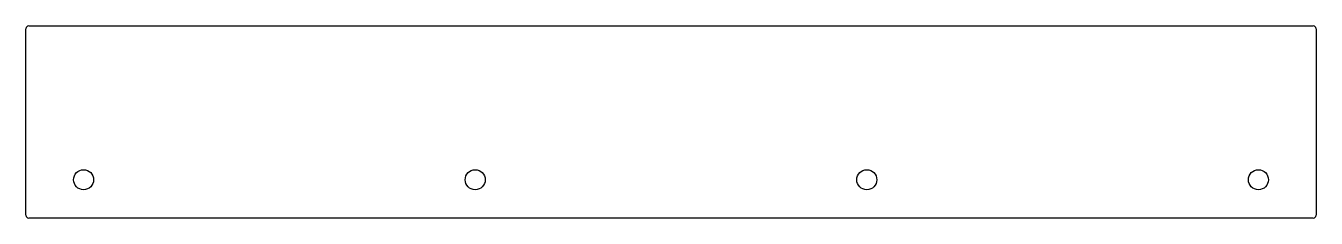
# Model space of a CAD drawing. Header units: millimetres. Extents: x -213 to 213, y -32 to 32.
import ezdxf

# ---------------------------------------------------------------- set-up
doc = ezdxf.new("R2010")
doc.units = ezdxf.units.MM
doc.layers.add('Sketch001', color=7, linetype='CONTINUOUS')

msp = doc.modelspace()

# ---------------------------------------------------------------- linework, layer by layer
at = {"layer": 'Sketch001'}
for p, q in [((-212.725, -30.75), (-212.725, 30.75)), ((-211.725, 31.75), (211.725, 31.75)), ((212.725, 30.75), (212.725, -30.75)), ((211.725, -31.75), (-211.725, -31.75))]:
    msp.add_line(p, q, dxfattribs=at)
for centre in [(-193.675, -19.05), (-64.5583, -19.05), (64.5583, -19.05), (193.675, -19.05)]:
    msp.add_circle(centre, 3.302, dxfattribs=at)
for centre, start, end in [((-211.725, 30.75), 90, 180), ((211.725, 30.75), 0, 90), ((-211.725, -30.75), -180, -90), ((211.725, -30.75), -90, 0)]:
    msp.add_arc(centre, 1, start, end, dxfattribs=at)

doc.saveas('drawing.dxf')
